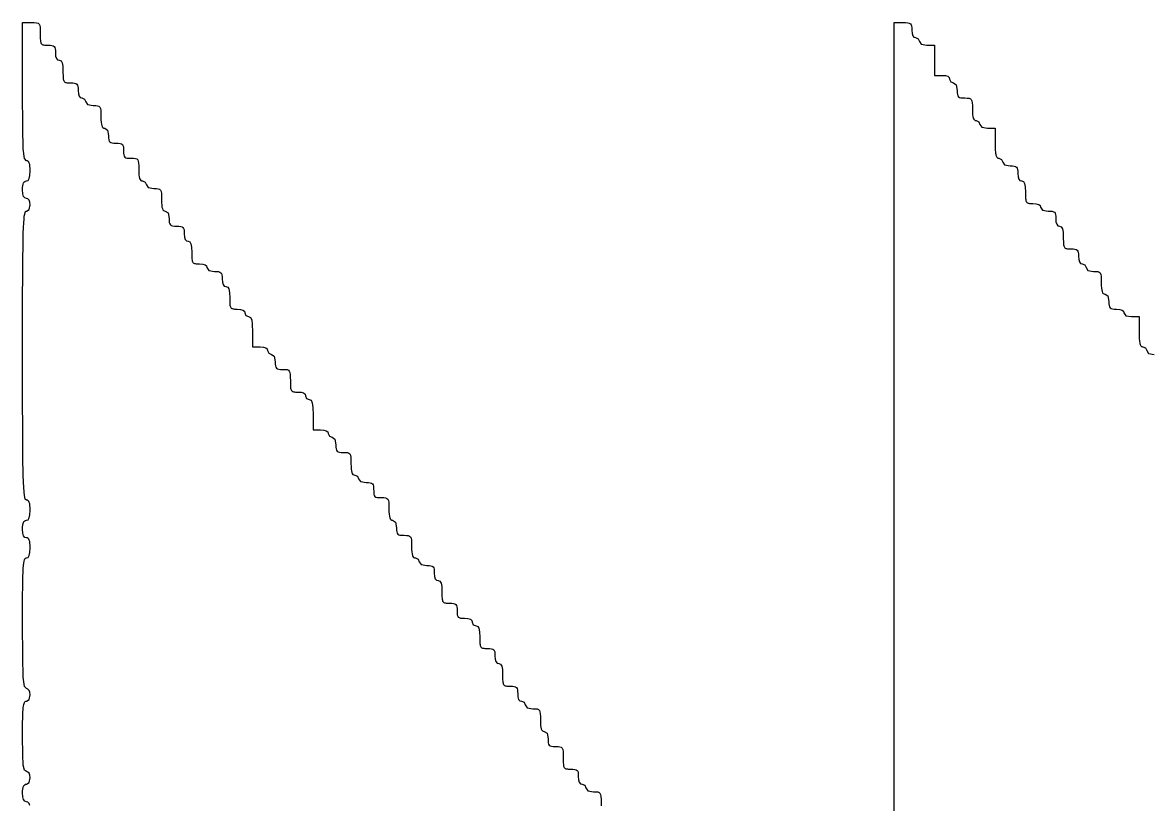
# Model space of a CAD drawing. Header units: millimetres. Extents: x 1.5 to 5.45, y 1.5 to 5.45.
# Drawn here: x 2.892 to 3.2102, y 3.1878 to 3.4083 of the extents above; entities that cross this region are included whole.
import ezdxf

# ---------------------------------------------------------------- set-up
doc = ezdxf.new("R2010")
doc.units = ezdxf.units.MM
doc.header["$MEASUREMENT"] = 0
doc.layers.add('BottomOverlay', color=54, linetype='Continuous')

# ---------------------------------------------------------------- blocks, each defined once
blk = doc.blocks.new('NATALIE_MD_1')
at = {"layer": 'BottomOverlay'}
for p, q in [((-0.30797, 0.1088), (-0.30797, 0.1283)), ((-0.30797, 0.1283), (-0.30548, 0.1283)), ((-0.30548, 0.1283), (-0.30466, 0.12829)), ((-0.30466, 0.12829), (-0.30404, 0.12824)), ((-0.30404, 0.12824), (-0.3036, 0.12812)), ((-0.3036, 0.12812), (-0.3033, 0.12789)), ((-0.3033, 0.12789), (-0.30312, 0.12751)), ((-0.30312, 0.12751), (-0.30303, 0.12694)), ((-0.06234, -0.20558), (-0.06234, 0.1283)), ((-0.06234, 0.1283), (-0.05985, 0.1283)), ((-0.05985, 0.1283), (-0.05908, 0.12828)), ((-0.05908, 0.12828), (-0.05849, 0.12824)), ((-0.05849, 0.12824), (-0.05805, 0.12814)), ((-0.05805, 0.12814), (-0.05774, 0.12797)), ((-0.05774, 0.12797), (-0.05754, 0.1277)), ((-0.05754, 0.1277), (-0.05743, 0.12733)), ((-0.05743, 0.12733), (-0.05737, 0.12682)), ((-0.30303, 0.12694), (-0.30299, 0.12615)), ((-0.30299, 0.12615), (-0.30298, 0.12456)), ((-0.30298, 0.12456), (-0.30298, 0.12409)), ((-0.30298, 0.12409), (-0.30297, 0.12367)), ((-0.05737, 0.12682), (-0.05736, 0.12617)), ((-0.05736, 0.12617), (-0.05729, 0.12524)), ((-0.05729, 0.12524), (-0.05709, 0.12457)), ((-0.05709, 0.12457), (-0.05676, 0.12418)), ((-0.05676, 0.12418), (-0.05629, 0.12404)), ((-0.30297, 0.12367), (-0.30294, 0.12331)), ((-0.30294, 0.12331), (-0.3029, 0.123)), ((-0.3029, 0.123), (-0.30285, 0.12275)), ((-0.30285, 0.12275), (-0.30278, 0.12253)), ((-0.30278, 0.12253), (-0.30269, 0.12236)), ((-0.30269, 0.12236), (-0.30257, 0.12222)), ((-0.30257, 0.12222), (-0.30243, 0.12212)), ((-0.30243, 0.12212), (-0.30226, 0.12204)), ((-0.30226, 0.12204), (-0.30205, 0.12198)), ((-0.30205, 0.12198), (-0.30181, 0.12195)), ((-0.30181, 0.12195), (-0.30153, 0.12193)), ((-0.30153, 0.12193), (-0.30121, 0.12192)), ((-0.30121, 0.12192), (-0.30085, 0.12192)), ((-0.30085, 0.12192), (-0.30021, 0.1219)), ((-0.30021, 0.1219), (-0.29971, 0.12185)), ((-0.29971, 0.12185), (-0.29934, 0.12174)), ((-0.29934, 0.12174), (-0.29907, 0.12156)), ((-0.29907, 0.12156), (-0.29889, 0.12129)), ((-0.29889, 0.12129), (-0.29878, 0.12092)), ((-0.29878, 0.12092), (-0.29873, 0.12042)), ((-0.05629, 0.12404), (-0.05554, 0.12373)), ((-0.05554, 0.12373), (-0.05522, 0.12298)), ((-0.05522, 0.12298), (-0.05469, 0.12218)), ((-0.05469, 0.12218), (-0.05309, 0.12192)), ((-0.05309, 0.12192), (-0.05095, 0.12192)), ((-0.05095, 0.12192), (-0.05095, 0.11341)), ((-0.29873, 0.12042), (-0.29871, 0.11979)), ((-0.29871, 0.11979), (-0.29865, 0.11886)), ((-0.29865, 0.11886), (-0.29845, 0.11819)), ((-0.29845, 0.11819), (-0.29811, 0.1178)), ((-0.29811, 0.1178), (-0.29765, 0.11766)), ((-0.29765, 0.11766), (-0.29714, 0.1175)), ((-0.29714, 0.1175), (-0.29681, 0.11695)), ((-0.29681, 0.11695), (-0.29663, 0.11597)), ((-0.29663, 0.11597), (-0.29658, 0.11447)), ((-0.29658, 0.11447), (-0.29658, 0.11393)), ((-0.29658, 0.11393), (-0.29657, 0.11345)), ((-0.29657, 0.11345), (-0.29656, 0.11304)), ((-0.29656, 0.11304), (-0.29653, 0.11268)), ((-0.29653, 0.11268), (-0.2965, 0.11237)), ((-0.2965, 0.11237), (-0.29644, 0.11211)), ((-0.29644, 0.11211), (-0.29637, 0.1119)), ((-0.29637, 0.1119), (-0.29628, 0.11173)), ((-0.29628, 0.11173), (-0.29616, 0.11159)), ((-0.29616, 0.11159), (-0.29602, 0.11148)), ((-0.29602, 0.11148), (-0.29585, 0.1114)), ((-0.29585, 0.1114), (-0.29564, 0.11135)), ((-0.05095, 0.11341), (-0.04881, 0.11341)), ((-0.04881, 0.11341), (-0.04788, 0.11334)), ((-0.04788, 0.11334), (-0.04721, 0.11314)), ((-0.04721, 0.11314), (-0.04681, 0.11281)), ((-0.04681, 0.11281), (-0.04668, 0.11235)), ((-0.04668, 0.11235), (-0.04636, 0.1116)), ((-0.04636, 0.1116), (-0.04561, 0.11128)), ((-0.30793, 0.09865), (-0.30797, 0.1088)), ((-0.29564, 0.11135), (-0.2954, 0.11131)), ((-0.2954, 0.11131), (-0.29512, 0.11129)), ((-0.29512, 0.11129), (-0.2948, 0.11129)), ((-0.2948, 0.11129), (-0.29444, 0.11128)), ((-0.29444, 0.11128), (-0.29381, 0.11127)), ((-0.29381, 0.11127), (-0.29331, 0.11122)), ((-0.29331, 0.11122), (-0.29293, 0.11111)), ((-0.29293, 0.11111), (-0.29266, 0.11093)), ((-0.29266, 0.11093), (-0.29248, 0.11066)), ((-0.29248, 0.11066), (-0.29237, 0.11029)), ((-0.29237, 0.11029), (-0.29232, 0.10979)), ((-0.29232, 0.10979), (-0.29231, 0.10916)), ((-0.29231, 0.10916), (-0.29224, 0.10823)), ((-0.29224, 0.10823), (-0.29204, 0.10756)), ((-0.04561, 0.11128), (-0.04481, 0.11075)), ((-0.04481, 0.11075), (-0.04454, 0.10916)), ((-0.04454, 0.10916), (-0.04453, 0.10852)), ((-0.04453, 0.10852), (-0.04448, 0.10803)), ((-0.29204, 0.10756), (-0.29171, 0.10716)), ((-0.29171, 0.10716), (-0.29124, 0.10703)), ((-0.29124, 0.10703), (-0.29048, 0.10672)), ((-0.29048, 0.10672), (-0.29017, 0.10597)), ((-0.29017, 0.10597), (-0.28964, 0.10517)), ((-0.28964, 0.10517), (-0.28803, 0.1049)), ((-0.04448, 0.10803), (-0.04437, 0.10765)), ((-0.04437, 0.10765), (-0.04419, 0.10738)), ((-0.04419, 0.10738), (-0.04392, 0.1072)), ((-0.04392, 0.1072), (-0.04354, 0.1071)), ((-0.04354, 0.1071), (-0.04304, 0.10704)), ((-0.04304, 0.10704), (-0.04241, 0.10703)), ((-0.04241, 0.10703), (-0.04173, 0.10702)), ((-0.04173, 0.10702), (-0.04121, 0.10696)), ((-0.04121, 0.10696), (-0.04083, 0.10683)), ((-0.04083, 0.10683), (-0.04057, 0.10659)), ((-0.04057, 0.10659), (-0.0404, 0.1062)), ((-0.0404, 0.1062), (-0.04032, 0.10563)), ((-0.04032, 0.10563), (-0.04028, 0.10486)), ((-0.28803, 0.1049), (-0.28735, 0.10489)), ((-0.28735, 0.10489), (-0.28683, 0.10484)), ((-0.28683, 0.10484), (-0.28645, 0.1047)), ((-0.28645, 0.1047), (-0.2862, 0.10446)), ((-0.2862, 0.10446), (-0.28603, 0.10407)), ((-0.28603, 0.10407), (-0.28594, 0.10351)), ((-0.28594, 0.10351), (-0.28591, 0.10273)), ((-0.28591, 0.10273), (-0.2859, 0.10171)), ((-0.04028, 0.10486), (-0.04027, 0.10384)), ((-0.04027, 0.10384), (-0.04026, 0.10302)), ((-0.04026, 0.10302), (-0.04022, 0.10234)), ((-0.04022, 0.10234), (-0.04014, 0.10179)), ((-0.30778, 0.09273), (-0.30793, 0.09865)), ((-0.2859, 0.10171), (-0.28588, 0.1009)), ((-0.28588, 0.1009), (-0.28584, 0.10022)), ((-0.28584, 0.10022), (-0.28577, 0.09967)), ((-0.28577, 0.09967), (-0.28566, 0.09923)), ((-0.28566, 0.09923), (-0.28552, 0.09891)), ((-0.28552, 0.09891), (-0.28533, 0.09869)), ((-0.28533, 0.09869), (-0.2851, 0.09856)), ((-0.04014, 0.10179), (-0.04003, 0.10136)), ((-0.04003, 0.10136), (-0.03989, 0.10104)), ((-0.03989, 0.10104), (-0.0397, 0.10082)), ((-0.0397, 0.10082), (-0.03948, 0.10069)), ((-0.03948, 0.10069), (-0.0392, 0.10065)), ((-0.0392, 0.10065), (-0.03845, 0.10034)), ((-0.03845, 0.10034), (-0.03814, 0.09959)), ((-0.03814, 0.09959), (-0.0376, 0.09879)), ((-0.0376, 0.09879), (-0.036, 0.09852)), ((-0.2851, 0.09856), (-0.28483, 0.09852)), ((-0.28483, 0.09852), (-0.28403, 0.09799)), ((-0.28403, 0.09799), (-0.28376, 0.0964)), ((-0.28376, 0.0964), (-0.28375, 0.09576)), ((-0.28375, 0.09576), (-0.2837, 0.09527)), ((-0.036, 0.09852), (-0.03386, 0.09852)), ((-0.03386, 0.09852), (-0.03386, 0.09427)), ((-0.30746, 0.08998), (-0.30778, 0.09273)), ((-0.2837, 0.09527), (-0.28359, 0.09489)), ((-0.28359, 0.09489), (-0.28341, 0.09462)), ((-0.28341, 0.09462), (-0.28314, 0.09444)), ((-0.28314, 0.09444), (-0.28276, 0.09434)), ((-0.28276, 0.09434), (-0.28226, 0.09428)), ((-0.28226, 0.09428), (-0.28099, 0.09426)), ((-0.28099, 0.09426), (-0.28049, 0.0942)), ((-0.28049, 0.0942), (-0.28012, 0.0941)), ((-0.28012, 0.0941), (-0.27985, 0.09392)), ((-0.27985, 0.09392), (-0.27967, 0.09365)), ((-0.27967, 0.09365), (-0.27956, 0.09327)), ((-0.27956, 0.09327), (-0.2795, 0.09278)), ((-0.2795, 0.09278), (-0.27948, 0.09151)), ((-0.03386, 0.09427), (-0.03386, 0.09368)), ((-0.03386, 0.09368), (-0.03385, 0.09314)), ((-0.03385, 0.09314), (-0.03384, 0.09265)), ((-0.03384, 0.09265), (-0.03381, 0.09221)), ((-0.3069, 0.08931), (-0.30746, 0.08998)), ((-0.30663, 0.08927), (-0.3069, 0.08931)), ((-0.30641, 0.08915), (-0.30663, 0.08927)), ((-0.30622, 0.08895), (-0.30641, 0.08915)), ((-0.27948, 0.09151), (-0.27942, 0.09101)), ((-0.27942, 0.09101), (-0.27932, 0.09064)), ((-0.27932, 0.09064), (-0.27914, 0.09037)), ((-0.27914, 0.09037), (-0.27887, 0.09019)), ((-0.27887, 0.09019), (-0.27849, 0.09008)), ((-0.27849, 0.09008), (-0.27799, 0.09003)), ((-0.27799, 0.09003), (-0.27735, 0.09002)), ((-0.27735, 0.09002), (-0.27667, 0.09001)), ((-0.27667, 0.09001), (-0.27615, 0.08995)), ((-0.27615, 0.08995), (-0.27578, 0.08982)), ((-0.27578, 0.08982), (-0.27552, 0.08957)), ((-0.27552, 0.08957), (-0.27535, 0.08919)), ((-0.27535, 0.08919), (-0.27526, 0.08862)), ((-0.03381, 0.09221), (-0.03378, 0.09182)), ((-0.03378, 0.09182), (-0.03375, 0.09147)), ((-0.03375, 0.09147), (-0.0337, 0.09117)), ((-0.0337, 0.09117), (-0.03364, 0.0909)), ((-0.03364, 0.0909), (-0.03358, 0.09068)), ((-0.03358, 0.09068), (-0.0335, 0.09049)), ((-0.0335, 0.09049), (-0.03341, 0.09034)), ((-0.03341, 0.09034), (-0.03331, 0.09022)), ((-0.03331, 0.09022), (-0.0332, 0.09013)), ((-0.0332, 0.09013), (-0.03308, 0.09006)), ((-0.03308, 0.09006), (-0.03294, 0.09003)), ((-0.03294, 0.09003), (-0.0328, 0.09002)), ((-0.0328, 0.09002), (-0.03204, 0.0897)), ((-0.03204, 0.0897), (-0.03173, 0.08895)), ((-0.30608, 0.08866), (-0.30622, 0.08895)), ((-0.30597, 0.08827), (-0.30608, 0.08866)), ((-0.30589, 0.08778), (-0.30597, 0.08827)), ((-0.30585, 0.08718), (-0.30589, 0.08778)), ((-0.30589, 0.08517), (-0.30583, 0.08647)), ((-0.30583, 0.08647), (-0.30585, 0.08718)), ((-0.27526, 0.08862), (-0.27523, 0.08785)), ((-0.27523, 0.08785), (-0.27522, 0.08683)), ((-0.27522, 0.08683), (-0.27521, 0.08601)), ((-0.27521, 0.08601), (-0.27516, 0.08533)), ((-0.03173, 0.08895), (-0.03119, 0.08816)), ((-0.03119, 0.08816), (-0.02959, 0.08789)), ((-0.02959, 0.08789), (-0.02895, 0.08788)), ((-0.02895, 0.08788), (-0.02846, 0.08782)), ((-0.02846, 0.08782), (-0.02808, 0.08772)), ((-0.02808, 0.08772), (-0.02781, 0.08754)), ((-0.02781, 0.08754), (-0.02763, 0.08727)), ((-0.02763, 0.08727), (-0.02752, 0.08689)), ((-0.02752, 0.08689), (-0.02747, 0.0864)), ((-0.02747, 0.0864), (-0.02746, 0.08576)), ((-0.30783, 0.0827), (-0.30772, 0.08305)), ((-0.30772, 0.08305), (-0.30757, 0.08331)), ((-0.30757, 0.08331), (-0.30738, 0.08349)), ((-0.30738, 0.08349), (-0.30716, 0.0836)), ((-0.30716, 0.0836), (-0.3069, 0.08364)), ((-0.3069, 0.08364), (-0.30641, 0.08379)), ((-0.30641, 0.08379), (-0.30608, 0.08429)), ((-0.30608, 0.08429), (-0.30589, 0.08517)), ((-0.27516, 0.08533), (-0.27509, 0.08478)), ((-0.27509, 0.08478), (-0.27498, 0.08435)), ((-0.27498, 0.08435), (-0.27484, 0.08402)), ((-0.27484, 0.08402), (-0.27465, 0.0838)), ((-0.27465, 0.0838), (-0.27442, 0.08368)), ((-0.27442, 0.08368), (-0.27415, 0.08364)), ((-0.27415, 0.08364), (-0.2734, 0.08332)), ((-0.2734, 0.08332), (-0.27308, 0.08257)), ((-0.02746, 0.08576), (-0.02739, 0.08483)), ((-0.02739, 0.08483), (-0.02719, 0.08417)), ((-0.02719, 0.08417), (-0.02686, 0.08377)), ((-0.02686, 0.08377), (-0.02639, 0.08364)), ((-0.02639, 0.08364), (-0.02589, 0.08347)), ((-0.02589, 0.08347), (-0.02556, 0.08293)), ((-0.02556, 0.08293), (-0.02538, 0.08194)), ((-0.30797, 0.08116), (-0.30795, 0.08176)), ((-0.30791, 0.08004), (-0.30797, 0.08116)), ((-0.30795, 0.08176), (-0.30791, 0.08227)), ((-0.30791, 0.08227), (-0.30783, 0.0827)), ((-0.30772, 0.07927), (-0.30791, 0.08004)), ((-0.27308, 0.08257), (-0.27255, 0.08178)), ((-0.27255, 0.08178), (-0.27095, 0.08151)), ((-0.27095, 0.08151), (-0.27026, 0.0815)), ((-0.27026, 0.0815), (-0.26975, 0.08144)), ((-0.26975, 0.08144), (-0.26937, 0.08131)), ((-0.26937, 0.08131), (-0.26911, 0.08107)), ((-0.26911, 0.08107), (-0.26895, 0.08068)), ((-0.26895, 0.08068), (-0.26886, 0.08011)), ((-0.26886, 0.08011), (-0.26882, 0.07934)), ((-0.02538, 0.08194), (-0.02532, 0.08045)), ((-0.02532, 0.08045), (-0.02532, 0.0799)), ((-0.02532, 0.0799), (-0.02531, 0.07943)), ((-0.30738, 0.07882), (-0.30772, 0.07927)), ((-0.3069, 0.07867), (-0.30738, 0.07882)), ((-0.30645, 0.07855), (-0.3069, 0.07867)), ((-0.30612, 0.0782), (-0.30645, 0.07855)), ((-0.30591, 0.07764), (-0.30612, 0.0782)), ((-0.30612, 0.0756), (-0.30583, 0.0769)), ((-0.30583, 0.0769), (-0.30591, 0.07764)), ((-0.26882, 0.07934), (-0.26881, 0.07832)), ((-0.26881, 0.07832), (-0.2688, 0.07751)), ((-0.2688, 0.07751), (-0.26876, 0.07683)), ((-0.26876, 0.07683), (-0.26868, 0.07627)), ((-0.02531, 0.07943), (-0.0253, 0.07901)), ((-0.0253, 0.07901), (-0.02528, 0.07865)), ((-0.02528, 0.07865), (-0.02524, 0.07835)), ((-0.02524, 0.07835), (-0.02519, 0.07809)), ((-0.02519, 0.07809), (-0.02512, 0.07787)), ((-0.02512, 0.07787), (-0.02502, 0.0777)), ((-0.02502, 0.0777), (-0.02491, 0.07756)), ((-0.02491, 0.07756), (-0.02476, 0.07746)), ((-0.02476, 0.07746), (-0.02459, 0.07738)), ((-0.02459, 0.07738), (-0.02439, 0.07732)), ((-0.02439, 0.07732), (-0.02415, 0.07729)), ((-0.02415, 0.07729), (-0.02387, 0.07727)), ((-0.02387, 0.07727), (-0.02355, 0.07726)), ((-0.02355, 0.07726), (-0.02319, 0.07726)), ((-0.02319, 0.07726), (-0.02225, 0.07719)), ((-0.02225, 0.07719), (-0.02158, 0.07699)), ((-0.02158, 0.07699), (-0.02118, 0.07666)), ((-0.02118, 0.07666), (-0.02105, 0.07619)), ((-0.30756, 0.07288), (-0.30748, 0.07369)), ((-0.30748, 0.07369), (-0.30738, 0.0743)), ((-0.30738, 0.0743), (-0.30725, 0.07476)), ((-0.30725, 0.07476), (-0.30711, 0.07503)), ((-0.30711, 0.07503), (-0.30692, 0.07513)), ((-0.30692, 0.07513), (-0.3069, 0.07513)), ((-0.3069, 0.07513), (-0.30612, 0.0756)), ((-0.26868, 0.07627), (-0.26857, 0.07584)), ((-0.26857, 0.07584), (-0.26843, 0.07552)), ((-0.26843, 0.07552), (-0.26824, 0.0753)), ((-0.26824, 0.0753), (-0.26802, 0.07517)), ((-0.26802, 0.07517), (-0.26774, 0.07513)), ((-0.26774, 0.07513), (-0.26694, 0.0746)), ((-0.26694, 0.0746), (-0.26667, 0.073)), ((-0.02105, 0.07619), (-0.02051, 0.0754)), ((-0.02051, 0.0754), (-0.01891, 0.07513)), ((-0.01891, 0.07513), (-0.01828, 0.07512)), ((-0.01828, 0.07512), (-0.01778, 0.07506)), ((-0.01778, 0.07506), (-0.0174, 0.07496)), ((-0.0174, 0.07496), (-0.01713, 0.07478)), ((-0.01713, 0.07478), (-0.01695, 0.07451)), ((-0.01695, 0.07451), (-0.01684, 0.07413)), ((-0.01684, 0.07413), (-0.01679, 0.07364)), ((-0.01679, 0.07364), (-0.01678, 0.073)), ((-0.30777, 0.06894), (-0.30771, 0.07053)), ((-0.30771, 0.07053), (-0.30764, 0.07183)), ((-0.30764, 0.07183), (-0.30756, 0.07288)), ((-0.26667, 0.073), (-0.26666, 0.07237)), ((-0.26666, 0.07237), (-0.26661, 0.07187)), ((-0.26661, 0.07187), (-0.2665, 0.0715)), ((-0.2665, 0.0715), (-0.26632, 0.07123)), ((-0.26632, 0.07123), (-0.26605, 0.07105)), ((-0.26605, 0.07105), (-0.26567, 0.07094)), ((-0.26567, 0.07094), (-0.26518, 0.07089)), ((-0.26518, 0.07089), (-0.2639, 0.07086)), ((-0.2639, 0.07086), (-0.2634, 0.07081)), ((-0.2634, 0.07081), (-0.26303, 0.0707)), ((-0.26303, 0.0707), (-0.26276, 0.07052)), ((-0.26276, 0.07052), (-0.26258, 0.07025)), ((-0.26258, 0.07025), (-0.26247, 0.06988)), ((-0.01678, 0.073), (-0.01671, 0.07207)), ((-0.01671, 0.07207), (-0.01651, 0.07141)), ((-0.01651, 0.07141), (-0.01618, 0.07101)), ((-0.01618, 0.07101), (-0.01571, 0.07088)), ((-0.01571, 0.07088), (-0.01521, 0.07071)), ((-0.01521, 0.07071), (-0.01488, 0.07017)), ((-0.01488, 0.07017), (-0.0147, 0.06918)), ((-0.30785, 0.0648), (-0.30781, 0.06703)), ((-0.30781, 0.06703), (-0.30777, 0.06894)), ((-0.26247, 0.06988), (-0.26242, 0.06939)), ((-0.26242, 0.06939), (-0.2624, 0.06875)), ((-0.2624, 0.06875), (-0.26234, 0.06782)), ((-0.26234, 0.06782), (-0.26214, 0.06716)), ((-0.26214, 0.06716), (-0.2618, 0.06676)), ((-0.0147, 0.06918), (-0.01464, 0.06769)), ((-0.01464, 0.06769), (-0.01464, 0.06715)), ((-0.01464, 0.06715), (-0.01463, 0.06667)), ((-0.30789, 0.0622), (-0.30785, 0.0648)), ((-0.2618, 0.06676), (-0.26134, 0.06662)), ((-0.26134, 0.06662), (-0.26084, 0.06646)), ((-0.26084, 0.06646), (-0.26051, 0.06592)), ((-0.26051, 0.06592), (-0.26032, 0.06493)), ((-0.26032, 0.06493), (-0.26027, 0.06343)), ((-0.01463, 0.06667), (-0.01462, 0.06625)), ((-0.01462, 0.06625), (-0.0146, 0.06589)), ((-0.0146, 0.06589), (-0.01456, 0.06559)), ((-0.01456, 0.06559), (-0.01451, 0.06533)), ((-0.01451, 0.06533), (-0.01444, 0.06511)), ((-0.01444, 0.06511), (-0.01434, 0.06494)), ((-0.01434, 0.06494), (-0.01423, 0.0648)), ((-0.01423, 0.0648), (-0.01408, 0.0647)), ((-0.01408, 0.0647), (-0.01391, 0.06462)), ((-0.01391, 0.06462), (-0.01371, 0.06456)), ((-0.01371, 0.06456), (-0.01347, 0.06453)), ((-0.01347, 0.06453), (-0.01319, 0.06451)), ((-0.01319, 0.06451), (-0.01287, 0.0645)), ((-0.01287, 0.0645), (-0.0125, 0.0645)), ((-0.0125, 0.0645), (-0.01187, 0.06448)), ((-0.01187, 0.06448), (-0.01137, 0.06443)), ((-0.01137, 0.06443), (-0.01099, 0.06432)), ((-0.01099, 0.06432), (-0.01072, 0.06414)), ((-0.01072, 0.06414), (-0.01054, 0.06387)), ((-0.01054, 0.06387), (-0.01044, 0.0635)), ((-0.30791, 0.05922), (-0.30789, 0.0622)), ((-0.26027, 0.06343), (-0.26027, 0.06289)), ((-0.26027, 0.06289), (-0.26026, 0.06241)), ((-0.26026, 0.06241), (-0.26025, 0.062)), ((-0.26025, 0.062), (-0.26022, 0.06164)), ((-0.26022, 0.06164), (-0.26019, 0.06133)), ((-0.26019, 0.06133), (-0.26013, 0.06107)), ((-0.26013, 0.06107), (-0.26006, 0.06086)), ((-0.26006, 0.06086), (-0.25997, 0.06069)), ((-0.25997, 0.06069), (-0.25985, 0.06055)), ((-0.25985, 0.06055), (-0.25971, 0.06044)), ((-0.01044, 0.0635), (-0.01038, 0.06301)), ((-0.01038, 0.06301), (-0.01037, 0.06237)), ((-0.01037, 0.06237), (-0.0103, 0.06144)), ((-0.0103, 0.06144), (-0.0101, 0.06078)), ((-0.0101, 0.06078), (-0.00977, 0.06038)), ((-0.30793, 0.05583), (-0.30791, 0.05922)), ((-0.25971, 0.06044), (-0.25954, 0.06037)), ((-0.25954, 0.06037), (-0.25933, 0.06031)), ((-0.25933, 0.06031), (-0.25909, 0.06028)), ((-0.25909, 0.06028), (-0.25881, 0.06026)), ((-0.25881, 0.06026), (-0.25849, 0.06025)), ((-0.25849, 0.06025), (-0.25813, 0.06024)), ((-0.25813, 0.06024), (-0.2572, 0.06018)), ((-0.2572, 0.06018), (-0.25653, 0.05998)), ((-0.25653, 0.05998), (-0.25613, 0.05965)), ((-0.25613, 0.05965), (-0.256, 0.05918)), ((-0.256, 0.05918), (-0.25546, 0.05838)), ((-0.25546, 0.05838), (-0.25386, 0.05812)), ((-0.25386, 0.05812), (-0.25322, 0.0581)), ((-0.25322, 0.0581), (-0.25273, 0.05805)), ((-0.25273, 0.05805), (-0.25235, 0.05794)), ((-0.25235, 0.05794), (-0.25208, 0.05776)), ((-0.25208, 0.05776), (-0.2519, 0.05749)), ((-0.2519, 0.05749), (-0.25179, 0.05712)), ((-0.00977, 0.06038), (-0.0093, 0.06024)), ((-0.0093, 0.06024), (-0.00855, 0.05993)), ((-0.00855, 0.05993), (-0.00823, 0.05918)), ((-0.00823, 0.05918), (-0.0077, 0.05838)), ((-0.0077, 0.05838), (-0.0061, 0.05812)), ((-0.0061, 0.05812), (-0.00541, 0.05811)), ((-0.00541, 0.05811), (-0.0049, 0.05805)), ((-0.0049, 0.05805), (-0.00452, 0.05792)), ((-0.00452, 0.05792), (-0.00426, 0.05767)), ((-0.00426, 0.05767), (-0.0041, 0.05729)), ((-0.0041, 0.05729), (-0.00401, 0.05672)), ((-0.30795, 0.052), (-0.30793, 0.05583)), ((-0.25179, 0.05712), (-0.25174, 0.05663)), ((-0.25174, 0.05663), (-0.25172, 0.05599)), ((-0.25172, 0.05599), (-0.25166, 0.05506)), ((-0.25166, 0.05506), (-0.25146, 0.0544)), ((-0.25146, 0.0544), (-0.25112, 0.054)), ((-0.00401, 0.05672), (-0.00397, 0.05595)), ((-0.00397, 0.05595), (-0.00396, 0.05493)), ((-0.00396, 0.05493), (-0.00395, 0.05411)), ((-0.00395, 0.05411), (-0.00391, 0.05343)), ((-0.30796, 0.04705), (-0.30795, 0.052)), ((-0.25112, 0.054), (-0.25066, 0.05386)), ((-0.25066, 0.05386), (-0.25016, 0.0537)), ((-0.25016, 0.0537), (-0.24983, 0.05316)), ((-0.24983, 0.05316), (-0.24964, 0.05217)), ((-0.24964, 0.05217), (-0.24959, 0.05067)), ((-0.00391, 0.05343), (-0.00383, 0.05288)), ((-0.00383, 0.05288), (-0.00372, 0.05245)), ((-0.00372, 0.05245), (-0.00358, 0.05212)), ((-0.00358, 0.05212), (-0.00339, 0.0519)), ((-0.00339, 0.0519), (-0.00317, 0.05178)), ((-0.00317, 0.05178), (-0.00289, 0.05174)), ((-0.00289, 0.05174), (-0.00209, 0.05121)), ((-0.00209, 0.05121), (-0.00183, 0.04961)), ((-0.24959, 0.05067), (-0.24959, 0.05013)), ((-0.24959, 0.05013), (-0.24958, 0.04966)), ((-0.24958, 0.04966), (-0.24957, 0.04924)), ((-0.24957, 0.04924), (-0.24954, 0.04888)), ((-0.24954, 0.04888), (-0.24951, 0.04857)), ((-0.24951, 0.04857), (-0.24946, 0.04832)), ((-0.24946, 0.04832), (-0.24938, 0.0481)), ((-0.24938, 0.0481), (-0.24929, 0.04793)), ((-0.24929, 0.04793), (-0.24918, 0.04779)), ((-0.24918, 0.04779), (-0.24903, 0.04768)), ((-0.00183, 0.04961), (-0.00181, 0.04898)), ((-0.00181, 0.04898), (-0.00176, 0.04848)), ((-0.00176, 0.04848), (-0.00165, 0.04811)), ((-0.00165, 0.04811), (-0.00147, 0.04784)), ((-0.00147, 0.04784), (-0.0012, 0.04766)), ((-0.30797, 0.04147), (-0.30796, 0.04705)), ((-0.24903, 0.04768), (-0.24886, 0.04761)), ((-0.24886, 0.04761), (-0.24865, 0.04755)), ((-0.24865, 0.04755), (-0.24841, 0.04752)), ((-0.24841, 0.04752), (-0.24813, 0.0475)), ((-0.24813, 0.0475), (-0.24782, 0.04749)), ((-0.24782, 0.04749), (-0.24745, 0.04748)), ((-0.24745, 0.04748), (-0.24652, 0.04742)), ((-0.24652, 0.04742), (-0.24585, 0.04722)), ((-0.24585, 0.04722), (-0.24545, 0.04689)), ((-0.24545, 0.04689), (-0.24532, 0.04642)), ((-0.24532, 0.04642), (-0.245, 0.04567)), ((-0.245, 0.04567), (-0.24425, 0.04536)), ((-0.24425, 0.04536), (-0.24373, 0.04516)), ((-0.24373, 0.04516), (-0.2434, 0.04447)), ((-0.0012, 0.04766), (-0.00082, 0.04755)), ((-0.00082, 0.04755), (-0.00033, 0.0475)), ((-0.00033, 0.0475), (0.00031, 0.04748)), ((0.00031, 0.04748), (0.00125, 0.04742)), ((0.00125, 0.04742), (0.00191, 0.04722)), ((0.00191, 0.04722), (0.00231, 0.04689)), ((0.00231, 0.04689), (0.00245, 0.04642)), ((0.00245, 0.04642), (0.00298, 0.04562)), ((0.00298, 0.04562), (0.00458, 0.04536)), ((0.00458, 0.04536), (0.00672, 0.04536)), ((0.00672, 0.04536), (0.00672, 0.04111)), ((-0.30797, 0.03437), (-0.30797, 0.04147)), ((-0.2434, 0.04447), (-0.24323, 0.04317)), ((-0.24323, 0.04317), (-0.24318, 0.04111)), ((-0.24318, 0.04111), (-0.24318, 0.03685)), ((0.00672, 0.04111), (0.00672, 0.04051)), ((0.00672, 0.04051), (0.00673, 0.03997)), ((0.00673, 0.03997), (0.00675, 0.03948)), ((0.00675, 0.03948), (0.00677, 0.03904)), ((0.00677, 0.03904), (0.0068, 0.03865)), ((0.0068, 0.03865), (0.00684, 0.03831)), ((0.00684, 0.03831), (0.00688, 0.038)), ((-0.24318, 0.03685), (-0.24105, 0.03685)), ((-0.24105, 0.03685), (-0.24011, 0.03679)), ((-0.24011, 0.03679), (-0.23944, 0.03659)), ((-0.23944, 0.03659), (-0.23904, 0.03625)), ((-0.23904, 0.03625), (-0.23891, 0.03579)), ((-0.23891, 0.03579), (-0.23859, 0.03504)), ((-0.23859, 0.03504), (-0.23784, 0.03472)), ((0.00688, 0.038), (0.00694, 0.03774)), ((0.00694, 0.03774), (0.00701, 0.03751)), ((0.00701, 0.03751), (0.00708, 0.03733)), ((0.00708, 0.03733), (0.00717, 0.03717)), ((0.00717, 0.03717), (0.00727, 0.03705)), ((0.00727, 0.03705), (0.00738, 0.03696)), ((0.00738, 0.03696), (0.0075, 0.0369)), ((0.0075, 0.0369), (0.00764, 0.03686)), ((0.00764, 0.03686), (0.00779, 0.03685)), ((0.00779, 0.03685), (0.00854, 0.03654)), ((0.00854, 0.03654), (0.00885, 0.03579)), ((0.00885, 0.03579), (0.00939, 0.03499)), ((-0.30796, 0.02235), (-0.30797, 0.03437)), ((-0.23784, 0.03472), (-0.23704, 0.03419)), ((-0.23704, 0.03419), (-0.23677, 0.0326)), ((-0.23677, 0.0326), (-0.23676, 0.03196)), ((-0.23676, 0.03196), (-0.23671, 0.03147)), ((0.00939, 0.03499), (0.01099, 0.03472)), ((-0.23671, 0.03147), (-0.2366, 0.03109)), ((-0.2366, 0.03109), (-0.23642, 0.03083)), ((-0.23642, 0.03083), (-0.23615, 0.03065)), ((-0.23615, 0.03065), (-0.23577, 0.03054)), ((-0.23577, 0.03054), (-0.23527, 0.03049)), ((-0.23527, 0.03049), (-0.23464, 0.03047)), ((-0.23464, 0.03047), (-0.23396, 0.03046)), ((-0.23396, 0.03046), (-0.23344, 0.03041)), ((-0.23344, 0.03041), (-0.23306, 0.03027)), ((-0.23306, 0.03027), (-0.2328, 0.03003)), ((-0.2328, 0.03003), (-0.23263, 0.02964)), ((-0.23263, 0.02964), (-0.23255, 0.02908)), ((-0.23255, 0.02908), (-0.23251, 0.0283)), ((-0.23251, 0.0283), (-0.2325, 0.02728)), ((-0.2325, 0.02728), (-0.2325, 0.02674)), ((-0.2325, 0.02674), (-0.23249, 0.02626)), ((-0.23249, 0.02626), (-0.23248, 0.02585)), ((-0.23248, 0.02585), (-0.23246, 0.02549)), ((-0.23246, 0.02549), (-0.23242, 0.02518)), ((-0.30793, 0.01292), (-0.30796, 0.02235)), ((-0.23242, 0.02518), (-0.23237, 0.02492)), ((-0.23237, 0.02492), (-0.2323, 0.02471)), ((-0.2323, 0.02471), (-0.2322, 0.02453)), ((-0.2322, 0.02453), (-0.23209, 0.0244)), ((-0.23209, 0.0244), (-0.23194, 0.02429)), ((-0.23194, 0.02429), (-0.23177, 0.02421)), ((-0.23177, 0.02421), (-0.23157, 0.02416)), ((-0.23157, 0.02416), (-0.23133, 0.02412)), ((-0.23133, 0.02412), (-0.23105, 0.0241)), ((-0.23105, 0.0241), (-0.23073, 0.02409)), ((-0.23073, 0.02409), (-0.23037, 0.02409)), ((-0.23037, 0.02409), (-0.22943, 0.02403)), ((-0.22943, 0.02403), (-0.22876, 0.02383)), ((-0.22876, 0.02383), (-0.22836, 0.02349)), ((-0.22836, 0.02349), (-0.22823, 0.02303)), ((-0.22823, 0.02303), (-0.22792, 0.02228)), ((-0.22792, 0.02228), (-0.22716, 0.02196)), ((-0.22716, 0.02196), (-0.22664, 0.02177)), ((-0.22664, 0.02177), (-0.22632, 0.02108)), ((-0.22632, 0.02108), (-0.22614, 0.01977)), ((-0.22614, 0.01977), (-0.22609, 0.01771)), ((-0.22609, 0.01771), (-0.22609, 0.01346)), ((-0.30788, 0.00576), (-0.30793, 0.01292)), ((-0.22609, 0.01346), (-0.22396, 0.01346)), ((-0.22396, 0.01346), (-0.22302, 0.01339)), ((-0.22302, 0.01339), (-0.22236, 0.01319)), ((-0.22236, 0.01319), (-0.22196, 0.01286)), ((-0.22196, 0.01286), (-0.22182, 0.01239)), ((-0.22182, 0.01239), (-0.22151, 0.01164)), ((-0.22151, 0.01164), (-0.22075, 0.01133)), ((-0.22075, 0.01133), (-0.21995, 0.0108)), ((-0.21995, 0.0108), (-0.21968, 0.00921)), ((-0.21968, 0.00921), (-0.21967, 0.00857)), ((-0.21967, 0.00857), (-0.21962, 0.00808)), ((-0.21962, 0.00808), (-0.21951, 0.0077)), ((-0.21951, 0.0077), (-0.21933, 0.00743)), ((-0.21933, 0.00743), (-0.21906, 0.00725)), ((-0.21906, 0.00725), (-0.21868, 0.00715)), ((-0.21868, 0.00715), (-0.21819, 0.00709)), ((-0.21819, 0.00709), (-0.21755, 0.00708)), ((-0.21755, 0.00708), (-0.21687, 0.00707)), ((-0.21687, 0.00707), (-0.21635, 0.00701)), ((-0.21635, 0.00701), (-0.21597, 0.00688)), ((-0.21597, 0.00688), (-0.21571, 0.00664)), ((-0.21571, 0.00664), (-0.21555, 0.00625)), ((-0.30779, 0.00058), (-0.30788, 0.00576)), ((-0.21555, 0.00625), (-0.21546, 0.00568)), ((-0.21546, 0.00568), (-0.21542, 0.00491)), ((-0.21542, 0.00491), (-0.21541, 0.00389)), ((-0.21541, 0.00389), (-0.2154, 0.00307)), ((-0.30765, -0.00292), (-0.30779, 0.00058)), ((-0.2154, 0.00307), (-0.21536, 0.00239)), ((-0.21536, 0.00239), (-0.21529, 0.00184)), ((-0.21529, 0.00184), (-0.21518, 0.00141)), ((-0.21518, 0.00141), (-0.21503, 0.00109)), ((-0.21503, 0.00109), (-0.21485, 0.00087)), ((-0.21485, 0.00087), (-0.21462, 0.00074)), ((-0.21462, 0.00074), (-0.21435, 0.0007)), ((-0.21435, 0.0007), (-0.21359, 0.00039)), ((-0.21359, 0.00039), (-0.21328, -0.00036)), ((-0.30746, -0.00505), (-0.30765, -0.00292)), ((-0.21328, -0.00036), (-0.21274, -0.00116)), ((-0.21274, -0.00116), (-0.21114, -0.00143)), ((-0.21114, -0.00143), (-0.21051, -0.00144)), ((-0.21051, -0.00144), (-0.21001, -0.00149)), ((-0.21001, -0.00149), (-0.20963, -0.0016)), ((-0.20963, -0.0016), (-0.20936, -0.00178)), ((-0.20936, -0.00178), (-0.20918, -0.00205)), ((-0.20918, -0.00205), (-0.20907, -0.00242)), ((-0.20907, -0.00242), (-0.20902, -0.00292)), ((-0.20902, -0.00292), (-0.20899, -0.00419)), ((-0.30722, -0.00611), (-0.30746, -0.00505)), ((-0.3069, -0.00639), (-0.30722, -0.00611)), ((-0.20899, -0.00419), (-0.20894, -0.00468)), ((-0.20894, -0.00468), (-0.20883, -0.00506)), ((-0.20883, -0.00506), (-0.20865, -0.00533)), ((-0.20865, -0.00533), (-0.20838, -0.00551)), ((-0.20838, -0.00551), (-0.208, -0.00561)), ((-0.208, -0.00561), (-0.20751, -0.00567)), ((-0.20751, -0.00567), (-0.20687, -0.00568)), ((-0.20687, -0.00568), (-0.20619, -0.00569)), ((-0.20619, -0.00569), (-0.20567, -0.00575)), ((-0.20567, -0.00575), (-0.20529, -0.00588)), ((-0.20529, -0.00588), (-0.20503, -0.00612)), ((-0.20503, -0.00612), (-0.20487, -0.00651)), ((-0.30663, -0.00643), (-0.3069, -0.00639)), ((-0.30641, -0.00654), (-0.30663, -0.00643)), ((-0.30622, -0.00675), (-0.30641, -0.00654)), ((-0.30608, -0.00704), (-0.30622, -0.00675)), ((-0.30597, -0.00743), (-0.30608, -0.00704)), ((-0.30589, -0.00792), (-0.30597, -0.00743)), ((-0.30585, -0.00852), (-0.30589, -0.00792)), ((-0.30589, -0.01053), (-0.30583, -0.00923)), ((-0.30583, -0.00923), (-0.30585, -0.00852)), ((-0.20487, -0.00651), (-0.20478, -0.00708)), ((-0.20478, -0.00708), (-0.20474, -0.00785)), ((-0.20474, -0.00785), (-0.20473, -0.00887)), ((-0.20473, -0.00887), (-0.20472, -0.00969)), ((-0.30783, -0.013), (-0.30772, -0.01265)), ((-0.30772, -0.01265), (-0.30757, -0.01239)), ((-0.30757, -0.01239), (-0.30738, -0.01221)), ((-0.30738, -0.01221), (-0.30716, -0.0121)), ((-0.30716, -0.0121), (-0.3069, -0.01206)), ((-0.3069, -0.01206), (-0.30641, -0.01191)), ((-0.30641, -0.01191), (-0.30608, -0.01141)), ((-0.30608, -0.01141), (-0.30589, -0.01053)), ((-0.20472, -0.00969), (-0.20468, -0.01037)), ((-0.20468, -0.01037), (-0.2046, -0.01092)), ((-0.2046, -0.01092), (-0.2045, -0.01135)), ((-0.2045, -0.01135), (-0.20435, -0.01167)), ((-0.20435, -0.01167), (-0.20417, -0.01189)), ((-0.20417, -0.01189), (-0.20394, -0.01202)), ((-0.20394, -0.01202), (-0.20367, -0.01206)), ((-0.20367, -0.01206), (-0.20287, -0.01259)), ((-0.20287, -0.01259), (-0.2026, -0.01419)), ((-0.30797, -0.01454), (-0.30795, -0.01394)), ((-0.30791, -0.01566), (-0.30797, -0.01454)), ((-0.30795, -0.01394), (-0.30791, -0.01342)), ((-0.30791, -0.01342), (-0.30783, -0.013)), ((-0.30772, -0.01643), (-0.30791, -0.01566)), ((-0.2026, -0.01419), (-0.20259, -0.01482)), ((-0.20259, -0.01482), (-0.20253, -0.01532)), ((-0.20253, -0.01532), (-0.20242, -0.01569)), ((-0.20242, -0.01569), (-0.20224, -0.01596)), ((-0.30738, -0.01688), (-0.30772, -0.01643)), ((-0.3069, -0.01702), (-0.30738, -0.01688)), ((-0.30663, -0.01706), (-0.3069, -0.01702)), ((-0.30641, -0.01718), (-0.30663, -0.01706)), ((-0.30622, -0.01738), (-0.30641, -0.01718)), ((-0.30608, -0.01767), (-0.30622, -0.01738)), ((-0.30597, -0.01806), (-0.30608, -0.01767)), ((-0.30589, -0.01855), (-0.30597, -0.01806)), ((-0.30585, -0.01915), (-0.30589, -0.01855)), ((-0.20224, -0.01596), (-0.20197, -0.01614)), ((-0.20197, -0.01614), (-0.2016, -0.01625)), ((-0.2016, -0.01625), (-0.2011, -0.0163)), ((-0.2011, -0.0163), (-0.20046, -0.01631)), ((-0.20046, -0.01631), (-0.19978, -0.01633)), ((-0.19978, -0.01633), (-0.19926, -0.01638)), ((-0.19926, -0.01638), (-0.19888, -0.01651)), ((-0.19888, -0.01651), (-0.19862, -0.01676)), ((-0.19862, -0.01676), (-0.19846, -0.01714)), ((-0.19846, -0.01714), (-0.19837, -0.01771)), ((-0.19837, -0.01771), (-0.19833, -0.01848)), ((-0.19833, -0.01848), (-0.19833, -0.0195)), ((-0.30641, -0.02254), (-0.30608, -0.02204)), ((-0.30608, -0.02204), (-0.30589, -0.02117)), ((-0.30589, -0.02117), (-0.30583, -0.01986)), ((-0.30583, -0.01986), (-0.30585, -0.01915)), ((-0.19833, -0.0195), (-0.19831, -0.02032)), ((-0.19831, -0.02032), (-0.19827, -0.021)), ((-0.19827, -0.021), (-0.1982, -0.02155)), ((-0.1982, -0.02155), (-0.19809, -0.02199)), ((-0.19809, -0.02199), (-0.19794, -0.02231)), ((-0.30777, -0.0257), (-0.3077, -0.02486)), ((-0.3077, -0.02486), (-0.30762, -0.02417)), ((-0.30762, -0.02417), (-0.30753, -0.02364)), ((-0.30753, -0.02364), (-0.30743, -0.02325)), ((-0.30743, -0.02325), (-0.30731, -0.02297)), ((-0.30731, -0.02297), (-0.30718, -0.0228)), ((-0.30718, -0.0228), (-0.30703, -0.02271)), ((-0.30703, -0.02271), (-0.3069, -0.02269)), ((-0.3069, -0.02269), (-0.30641, -0.02254)), ((-0.19794, -0.02231), (-0.19776, -0.02253)), ((-0.19776, -0.02253), (-0.19753, -0.02265)), ((-0.19753, -0.02265), (-0.19726, -0.02269)), ((-0.19726, -0.02269), (-0.19651, -0.02301)), ((-0.19651, -0.02301), (-0.19619, -0.02376)), ((-0.19619, -0.02376), (-0.19566, -0.02455)), ((-0.19566, -0.02455), (-0.19406, -0.02482)), ((-0.19406, -0.02482), (-0.19342, -0.02483)), ((-0.19342, -0.02483), (-0.19292, -0.02489)), ((-0.19292, -0.02489), (-0.19255, -0.02499)), ((-0.19255, -0.02499), (-0.19228, -0.02517)), ((-0.19228, -0.02517), (-0.1921, -0.02544)), ((-0.1921, -0.02544), (-0.19199, -0.02582)), ((-0.3079, -0.0294), (-0.30787, -0.02796)), ((-0.30787, -0.02796), (-0.30782, -0.02673)), ((-0.30782, -0.02673), (-0.30777, -0.0257)), ((-0.19199, -0.02582), (-0.19193, -0.02631)), ((-0.19193, -0.02631), (-0.19192, -0.02695)), ((-0.19192, -0.02695), (-0.19185, -0.02788)), ((-0.19185, -0.02788), (-0.19165, -0.02854)), ((-0.19165, -0.02854), (-0.19132, -0.02894)), ((-0.30795, -0.033), (-0.30793, -0.03108)), ((-0.30793, -0.03108), (-0.3079, -0.0294)), ((-0.19132, -0.02894), (-0.19085, -0.02907)), ((-0.19085, -0.02907), (-0.19035, -0.02924)), ((-0.19035, -0.02924), (-0.19002, -0.02978)), ((-0.19002, -0.02978), (-0.18984, -0.03077)), ((-0.18984, -0.03077), (-0.18978, -0.03226)), ((-0.30796, -0.03518), (-0.30795, -0.033)), ((-0.18978, -0.03226), (-0.18978, -0.03281)), ((-0.18978, -0.03281), (-0.18978, -0.03328)), ((-0.18978, -0.03328), (-0.18976, -0.0337)), ((-0.18976, -0.0337), (-0.18974, -0.03406)), ((-0.18974, -0.03406), (-0.1897, -0.03436)), ((-0.1897, -0.03436), (-0.18965, -0.03462)), ((-0.18965, -0.03462), (-0.18958, -0.03484)), ((-0.18958, -0.03484), (-0.18949, -0.03501)), ((-0.30797, -0.03764), (-0.30796, -0.03518)), ((-0.30797, -0.04113), (-0.30797, -0.03764)), ((-0.18949, -0.03501), (-0.18937, -0.03515)), ((-0.18937, -0.03515), (-0.18923, -0.03525)), ((-0.18923, -0.03525), (-0.18905, -0.03533)), ((-0.18905, -0.03533), (-0.18885, -0.03539)), ((-0.18885, -0.03539), (-0.18861, -0.03542)), ((-0.18861, -0.03542), (-0.18833, -0.03544)), ((-0.18833, -0.03544), (-0.18801, -0.03545)), ((-0.18801, -0.03545), (-0.18765, -0.03545)), ((-0.18765, -0.03545), (-0.18701, -0.03547)), ((-0.18701, -0.03547), (-0.18651, -0.03552)), ((-0.18651, -0.03552), (-0.18614, -0.03563)), ((-0.18614, -0.03563), (-0.18587, -0.03581)), ((-0.18587, -0.03581), (-0.18569, -0.03608)), ((-0.18569, -0.03608), (-0.18558, -0.03645)), ((-0.18558, -0.03645), (-0.18552, -0.03695)), ((-0.18552, -0.03695), (-0.1855, -0.03821)), ((-0.30793, -0.05072), (-0.30797, -0.04113)), ((-0.1855, -0.03821), (-0.18544, -0.03871)), ((-0.18544, -0.03871), (-0.18534, -0.03908)), ((-0.18534, -0.03908), (-0.18516, -0.03935)), ((-0.18516, -0.03935), (-0.18489, -0.03953)), ((-0.18489, -0.03953), (-0.18451, -0.03964)), ((-0.18451, -0.03964), (-0.18401, -0.03969)), ((-0.18401, -0.03969), (-0.18338, -0.03971)), ((-0.18338, -0.03971), (-0.18244, -0.03977)), ((-0.18244, -0.03977), (-0.18177, -0.03997)), ((-0.18177, -0.03997), (-0.18137, -0.0403)), ((-0.18137, -0.0403), (-0.18124, -0.04077)), ((-0.18124, -0.04077), (-0.18093, -0.04152)), ((-0.18093, -0.04152), (-0.18017, -0.04183)), ((-0.18017, -0.04183), (-0.17967, -0.042)), ((-0.17967, -0.042), (-0.17934, -0.04254)), ((-0.17934, -0.04254), (-0.17916, -0.04353)), ((-0.17916, -0.04353), (-0.1791, -0.04502)), ((-0.1791, -0.04502), (-0.1791, -0.04557)), ((-0.1791, -0.04557), (-0.1791, -0.04604)), ((-0.1791, -0.04604), (-0.17908, -0.04646)), ((-0.17908, -0.04646), (-0.17906, -0.04682)), ((-0.17906, -0.04682), (-0.17902, -0.04712)), ((-0.17902, -0.04712), (-0.17897, -0.04738)), ((-0.17897, -0.04738), (-0.1789, -0.0476)), ((-0.1789, -0.0476), (-0.17881, -0.04777)), ((-0.30778, -0.05631), (-0.30793, -0.05072)), ((-0.17881, -0.04777), (-0.17869, -0.04791)), ((-0.17869, -0.04791), (-0.17855, -0.04801)), ((-0.17855, -0.04801), (-0.17837, -0.04809)), ((-0.17837, -0.04809), (-0.17817, -0.04815)), ((-0.17817, -0.04815), (-0.17793, -0.04818)), ((-0.17793, -0.04818), (-0.17765, -0.0482)), ((-0.17765, -0.0482), (-0.17733, -0.04821)), ((-0.17733, -0.04821), (-0.17697, -0.04821)), ((-0.17697, -0.04821), (-0.17633, -0.04823)), ((-0.17633, -0.04823), (-0.17583, -0.04828)), ((-0.17583, -0.04828), (-0.17546, -0.04839)), ((-0.17546, -0.04839), (-0.17519, -0.04857)), ((-0.17519, -0.04857), (-0.17501, -0.04884)), ((-0.17501, -0.04884), (-0.1749, -0.04921)), ((-0.1749, -0.04921), (-0.17485, -0.04971)), ((-0.17485, -0.04971), (-0.17483, -0.05034)), ((-0.17483, -0.05034), (-0.17477, -0.05127)), ((-0.17477, -0.05127), (-0.17456, -0.05193)), ((-0.17456, -0.05193), (-0.17423, -0.05233)), ((-0.17423, -0.05233), (-0.17376, -0.05247)), ((-0.17376, -0.05247), (-0.17326, -0.05263)), ((-0.17326, -0.05263), (-0.17293, -0.05318)), ((-0.17293, -0.05318), (-0.17275, -0.05416)), ((-0.30746, -0.05891), (-0.30778, -0.05631)), ((-0.17275, -0.05416), (-0.1727, -0.05566)), ((-0.1727, -0.05566), (-0.1727, -0.0562)), ((-0.1727, -0.0562), (-0.17269, -0.05668)), ((-0.17269, -0.05668), (-0.17268, -0.05709)), ((-0.17268, -0.05709), (-0.17265, -0.05745)), ((-0.3069, -0.05955), (-0.30746, -0.05891)), ((-0.30645, -0.05968), (-0.3069, -0.05955)), ((-0.30612, -0.06003), (-0.30645, -0.05968)), ((-0.30591, -0.06059), (-0.30612, -0.06003)), ((-0.17265, -0.05745), (-0.17262, -0.05776)), ((-0.17262, -0.05776), (-0.17256, -0.05802)), ((-0.17256, -0.05802), (-0.17249, -0.05823)), ((-0.17249, -0.05823), (-0.1724, -0.0584)), ((-0.1724, -0.0584), (-0.17228, -0.05854)), ((-0.17228, -0.05854), (-0.17214, -0.05865)), ((-0.17214, -0.05865), (-0.17197, -0.05872)), ((-0.17197, -0.05872), (-0.17176, -0.05878)), ((-0.17176, -0.05878), (-0.17152, -0.05881)), ((-0.17152, -0.05881), (-0.17124, -0.05883)), ((-0.17124, -0.05883), (-0.17092, -0.05884)), ((-0.17092, -0.05884), (-0.17056, -0.05885)), ((-0.17056, -0.05885), (-0.16992, -0.05886)), ((-0.16992, -0.05886), (-0.16943, -0.05891)), ((-0.16943, -0.05891), (-0.16905, -0.05902)), ((-0.16905, -0.05902), (-0.16878, -0.0592)), ((-0.16878, -0.0592), (-0.1686, -0.05947)), ((-0.1686, -0.05947), (-0.16849, -0.05984)), ((-0.16849, -0.05984), (-0.16844, -0.06034)), ((-0.16844, -0.06034), (-0.16842, -0.06097)), ((-0.30755, -0.06372), (-0.30745, -0.06348)), ((-0.30745, -0.06348), (-0.30733, -0.0633)), ((-0.30733, -0.0633), (-0.3072, -0.06318)), ((-0.3072, -0.06318), (-0.30706, -0.06312)), ((-0.30706, -0.06312), (-0.3069, -0.0631)), ((-0.3069, -0.0631), (-0.30612, -0.06263)), ((-0.30612, -0.06263), (-0.30583, -0.06133)), ((-0.30583, -0.06133), (-0.30591, -0.06059)), ((-0.16842, -0.06097), (-0.16836, -0.0619)), ((-0.16836, -0.0619), (-0.16816, -0.06257)), ((-0.16816, -0.06257), (-0.16782, -0.06297)), ((-0.16782, -0.06297), (-0.16736, -0.0631)), ((-0.16736, -0.0631), (-0.1666, -0.06341)), ((-0.1666, -0.06341), (-0.16629, -0.06416)), ((-0.3079, -0.06702), (-0.30787, -0.06621)), ((-0.30787, -0.06621), (-0.30783, -0.06552)), ((-0.30783, -0.06552), (-0.30777, -0.06493)), ((-0.30777, -0.06493), (-0.30771, -0.06444)), ((-0.30771, -0.06444), (-0.30763, -0.06404)), ((-0.30763, -0.06404), (-0.30755, -0.06372)), ((-0.16629, -0.06416), (-0.16575, -0.06496)), ((-0.16575, -0.06496), (-0.16415, -0.06523)), ((-0.16415, -0.06523), (-0.16347, -0.06524)), ((-0.16347, -0.06524), (-0.16295, -0.06529)), ((-0.16295, -0.06529), (-0.16257, -0.06543)), ((-0.16257, -0.06543), (-0.16231, -0.06567)), ((-0.16231, -0.06567), (-0.16215, -0.06606)), ((-0.16215, -0.06606), (-0.16206, -0.06662)), ((-0.16206, -0.06662), (-0.16202, -0.0674)), ((-0.30796, -0.0702), (-0.30795, -0.06901)), ((-0.30795, -0.06901), (-0.30793, -0.06795)), ((-0.30793, -0.06795), (-0.3079, -0.06702)), ((-0.16202, -0.0674), (-0.16202, -0.06842)), ((-0.16202, -0.06842), (-0.162, -0.06923)), ((-0.162, -0.06923), (-0.16196, -0.06991)), ((-0.16196, -0.06991), (-0.16189, -0.07046)), ((-0.30797, -0.07154), (-0.30796, -0.0702)), ((-0.30797, -0.07302), (-0.30797, -0.07154)), ((-0.30793, -0.0781), (-0.30797, -0.07302)), ((-0.16189, -0.07046), (-0.16178, -0.0709)), ((-0.16178, -0.0709), (-0.16163, -0.07122)), ((-0.16163, -0.07122), (-0.16145, -0.07144)), ((-0.16145, -0.07144), (-0.16122, -0.07157)), ((-0.16122, -0.07157), (-0.16095, -0.07161)), ((-0.16095, -0.07161), (-0.16015, -0.07214)), ((-0.16015, -0.07214), (-0.15988, -0.07373)), ((-0.15988, -0.07373), (-0.15987, -0.07437)), ((-0.15987, -0.07437), (-0.15981, -0.07486)), ((-0.15981, -0.07486), (-0.15971, -0.07524)), ((-0.15971, -0.07524), (-0.15953, -0.0755)), ((-0.15953, -0.0755), (-0.15926, -0.07568)), ((-0.15926, -0.07568), (-0.15888, -0.07579)), ((-0.15888, -0.07579), (-0.15838, -0.07585)), ((-0.15838, -0.07585), (-0.15775, -0.07586)), ((-0.15775, -0.07586), (-0.15706, -0.07587)), ((-0.15706, -0.07587), (-0.15654, -0.07593)), ((-0.15654, -0.07593), (-0.15617, -0.07606)), ((-0.15617, -0.07606), (-0.15591, -0.0763)), ((-0.15591, -0.0763), (-0.15574, -0.07669)), ((-0.30777, -0.08112), (-0.30793, -0.0781)), ((-0.15574, -0.07669), (-0.15565, -0.07725)), ((-0.15565, -0.07725), (-0.15562, -0.07803)), ((-0.15562, -0.07803), (-0.15561, -0.07905)), ((-0.15561, -0.07905), (-0.15561, -0.07959)), ((-0.30745, -0.08257), (-0.30777, -0.08112)), ((-0.3069, -0.08295), (-0.30745, -0.08257)), ((-0.15561, -0.07959), (-0.1556, -0.08007)), ((-0.1556, -0.08007), (-0.15559, -0.08048)), ((-0.15559, -0.08048), (-0.15556, -0.08084)), ((-0.15556, -0.08084), (-0.15553, -0.08115)), ((-0.15553, -0.08115), (-0.15548, -0.08141)), ((-0.15548, -0.08141), (-0.1554, -0.08162)), ((-0.1554, -0.08162), (-0.15531, -0.0818)), ((-0.15531, -0.0818), (-0.1552, -0.08193)), ((-0.1552, -0.08193), (-0.15505, -0.08204)), ((-0.15505, -0.08204), (-0.15488, -0.08212)), ((-0.15488, -0.08212), (-0.15467, -0.08217)), ((-0.15467, -0.08217), (-0.15443, -0.08221)), ((-0.15443, -0.08221), (-0.15416, -0.08223)), ((-0.15416, -0.08223), (-0.15384, -0.08224)), ((-0.15384, -0.08224), (-0.15347, -0.08224)), ((-0.15347, -0.08224), (-0.15284, -0.08225)), ((-0.15284, -0.08225), (-0.15234, -0.08231)), ((-0.15234, -0.08231), (-0.15196, -0.08241)), ((-0.15196, -0.08241), (-0.15169, -0.08259)), ((-0.15169, -0.08259), (-0.15151, -0.08286)), ((-0.30645, -0.08307), (-0.3069, -0.08295)), ((-0.30612, -0.08342), (-0.30645, -0.08307)), ((-0.30591, -0.08398), (-0.30612, -0.08342)), ((-0.30612, -0.08602), (-0.30583, -0.08472)), ((-0.30583, -0.08472), (-0.30591, -0.08398)), ((-0.15151, -0.08286), (-0.1514, -0.08324)), ((-0.1514, -0.08324), (-0.15135, -0.08373)), ((-0.15135, -0.08373), (-0.15134, -0.08437)), ((-0.15134, -0.08437), (-0.15127, -0.0853)), ((-0.15127, -0.0853), (-0.15107, -0.08596)), ((-0.30797, -0.08897), (-0.30795, -0.08837)), ((-0.30791, -0.09009), (-0.30797, -0.08897)), ((-0.30795, -0.08837), (-0.30791, -0.08786)), ((-0.30791, -0.08786), (-0.30783, -0.08743)), ((-0.30783, -0.08743), (-0.30772, -0.08708)), ((-0.30772, -0.08708), (-0.30757, -0.08682)), ((-0.30757, -0.08682), (-0.30738, -0.08664)), ((-0.30738, -0.08664), (-0.30716, -0.08653)), ((-0.30716, -0.08653), (-0.3069, -0.08649)), ((-0.3069, -0.08649), (-0.30612, -0.08602)), ((-0.15107, -0.08596), (-0.15074, -0.08636)), ((-0.15074, -0.08636), (-0.15027, -0.08649)), ((-0.15027, -0.08649), (-0.14952, -0.0868)), ((-0.14952, -0.0868), (-0.1492, -0.08756)), ((-0.1492, -0.08756), (-0.14867, -0.08835)), ((-0.14867, -0.08835), (-0.14707, -0.08862)), ((-0.14707, -0.08862), (-0.14638, -0.08863)), ((-0.14638, -0.08863), (-0.14586, -0.08869)), ((-0.14586, -0.08869), (-0.14549, -0.08882)), ((-0.14549, -0.08882), (-0.14523, -0.08906)), ((-0.14523, -0.08906), (-0.14506, -0.08945)), ((-0.30772, -0.09086), (-0.30791, -0.09009)), ((-0.30738, -0.09131), (-0.30772, -0.09086)), ((-0.3069, -0.09145), (-0.30738, -0.09131)), ((-0.30645, -0.09158), (-0.3069, -0.09145)), ((-0.30612, -0.09193), (-0.30645, -0.09158)), ((-0.30591, -0.09248), (-0.30612, -0.09193)), ((-0.14506, -0.08945), (-0.14497, -0.09001)), ((-0.14497, -0.09001), (-0.14494, -0.09079)), ((-0.14494, -0.09079), (-0.14493, -0.09181)), ((-0.14493, -0.09181), (-0.14492, -0.09262))]:
    blk.add_line(p, q, dxfattribs=at)

msp = doc.modelspace()

# ---------------------------------------------------------------- block references
msp.add_blockref('NATALIE_MD_1', (3.2, 3.28))

doc.saveas('drawing.dxf')
